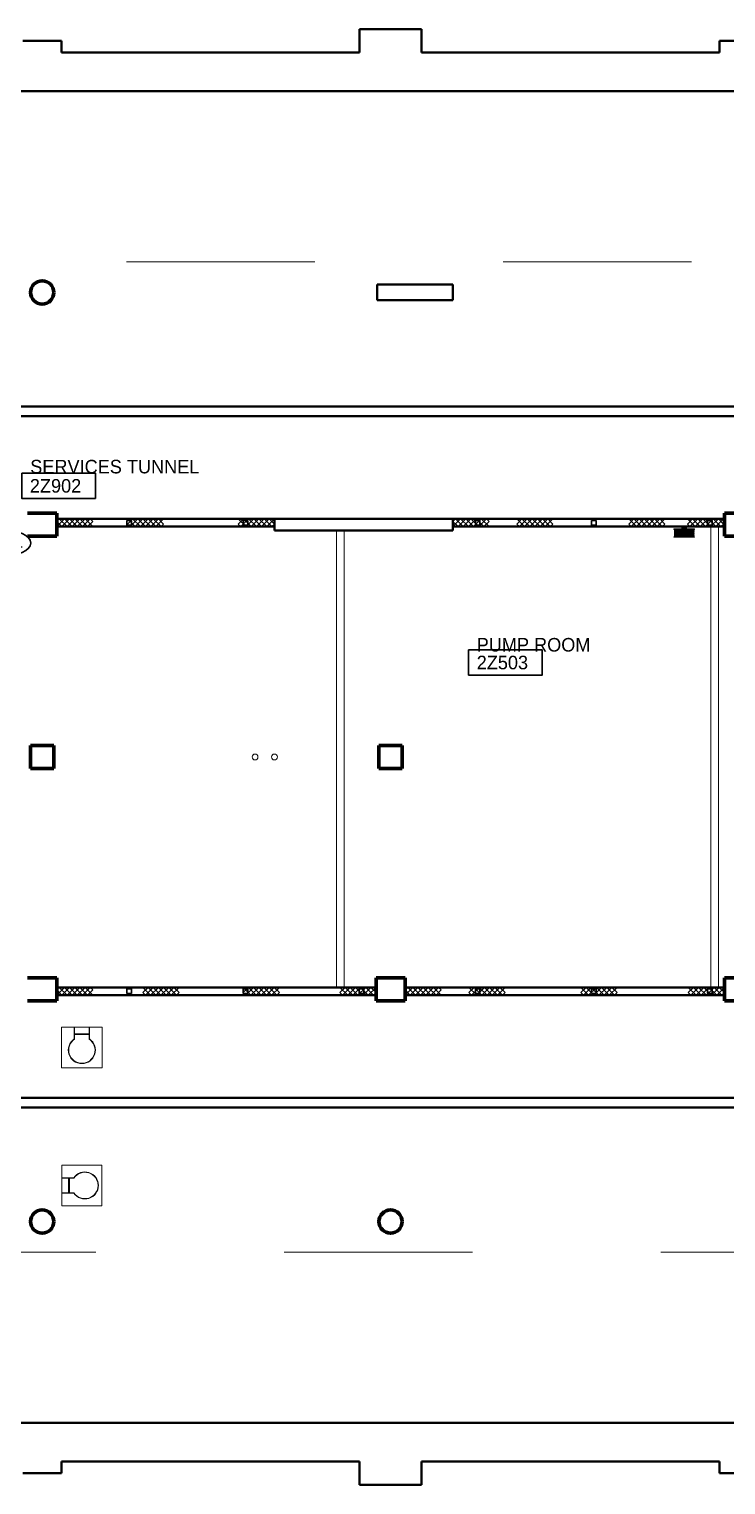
# Model space of a CAD drawing. Header units: metres. Extents: x 1807 to 3745, y 842 to 1968.
# Drawn here: x 3194.66 to 3212.66, y 1403.2 to 1440.8 of the extents above; entities that cross this region are included whole.
import ezdxf
from ezdxf.enums import TextEntityAlignment as Align

# ---------------------------------------------------------------- set-up
doc = ezdxf.new("R2010")
doc.units = ezdxf.units.M
doc.header["$MEASUREMENT"] = 0
doc.linetypes.add('DGN1', pattern=[7.299439, 0, -7.299439])
doc.linetypes.add('DGN2', pattern=[9.732586, 4.866293, -4.866293])
doc.layers.get('0').update_dxf_attribs({"lineweight": 0})
for name, color, linetype, lineweight in [('Level 1', 7, 'Continuous', 0), ('Level 31', 7, 'Continuous', 0), ('Level 33', 7, 'Continuous', 0), ('Primary Door', 7, 'Continuous', 0), ('TRIRIGA DOOR BOX', 7, 'Continuous', 0)]:
    doc.layers.add(name, color=color, linetype=linetype, lineweight=lineweight)
doc.styles.add('Style-CHAR_FAST_FONT', font='CHAR_FAST_FONT.shx', dxfattribs={"height": 0.2})

# ---------------------------------------------------------------- blocks, each defined once
blk = doc.blocks.new('AnonymusCell_140')
at = {"layer": 'Primary Door', "color": 7, "linetype": 'Continuous', "lineweight": 30}
blk.add_ellipse((0, 0), major_axis=(0.75, 0), ratio=0.466667, dxfattribs=at)
at = {"layer": 'Primary Door', "color": 7, "linetype": 'Continuous', "lineweight": 30, "style": 'Style-CHAR_FAST_FONT', "width": 0.799986}
blk.add_text('2Z503-D1', height=0.25, dxfattribs=at).set_placement((-0.643, 0.133), align=Align.TOP_LEFT)

msp = doc.modelspace()

# ---------------------------------------------------------------- linework, layer by layer
at = {"layer": 'Level 1', "color": 7, "linetype": 'Continuous', "lineweight": 40}
for p, q in [((3194.5, 1440.5), (3195.5, 1440.5)), ((3195.5, 1440.5), (3195.5, 1440.2)), ((3203.2, 1440.8), (3204.8, 1440.8)), ((3203.2, 1440.2), (3203.2, 1440.8)), ((3204.8, 1440.2), (3204.8, 1440.8)), ((3212.5, 1440.2), (3212.5, 1440.5)), ((3212.5, 1440.5), (3213.5, 1440.5)), ((3203.2, 1440.2), (3195.5, 1440.2)), ((3212.5, 1440.2), (3204.8, 1440.2)), ((3166.463, 1439.2), (3243.25, 1439.2)), ((3166.463, 1439.2), (3243.25, 1439.2)), ((3203.65, 1434.2), (3203.65, 1433.8)), ((3205.61, 1434.2), (3203.65, 1434.2)), ((3205.61, 1433.8), (3205.61, 1434.2)), ((3205.61, 1433.8), (3203.65, 1433.8)), ((3242.5, 1431.05), (3122.5, 1431.05)), ((3255.012, 1430.8), (3122.5, 1430.8)), ((3254.838, 1431.05), (3168.65, 1431.05)), ((3195.375, 1427.95), (3195.375, 1428.15)), ((3195.375, 1428.15), (3201, 1428.15)), ((3201, 1427.85), (3201, 1428.15)), ((3201, 1428.15), (3205.61, 1428.15)), ((3201, 1427.95), (3201, 1428.15)), ((3205.61, 1427.85), (3205.61, 1428.15)), ((3205.61, 1427.95), (3205.61, 1428.15)), ((3205.61, 1428.15), (3212.625, 1428.15)), ((3212.625, 1427.95), (3212.625, 1428.15)), ((3195.375, 1427.95), (3201, 1427.95)), ((3205.61, 1427.85), (3201, 1427.85)), ((3205.61, 1427.95), (3212.625, 1427.95)), ((3195.375, 1415.85), (3195.375, 1416.05)), ((3195.375, 1416.05), (3203.625, 1416.05)), ((3203.625, 1415.85), (3203.625, 1416.05)), ((3204.375, 1415.85), (3204.375, 1416.05)), ((3204.375, 1416.05), (3212.625, 1416.05)), ((3212.625, 1415.85), (3212.625, 1416.05)), ((3195.375, 1415.85), (3203.625, 1415.85)), ((3204.375, 1415.85), (3212.625, 1415.85)), ((3255.012, 1413.2), (3124.55, 1413.2)), ((3254.838, 1412.95), (3124.55, 1412.95)), ((3166.463, 1404.8), (3243.25, 1404.8)), ((3166.463, 1404.8), (3243.25, 1404.8)), ((3203.2, 1403.8), (3195.5, 1403.8)), ((3195.5, 1403.5), (3195.5, 1403.8)), ((3203.2, 1403.8), (3203.2, 1403.2)), ((3204.8, 1403.8), (3204.8, 1403.2)), ((3212.5, 1403.8), (3204.8, 1403.8)), ((3212.5, 1403.8), (3212.5, 1403.5)), ((3194.5, 1403.5), (3195.5, 1403.5)), ((3212.5, 1403.5), (3213.5, 1403.5)), ((3203.2, 1403.2), (3204.8, 1403.2))]:
    msp.add_line(p, q, dxfattribs=at)
at = {"layer": 'Level 1', "color": 7, "linetype": 'Continuous', "lineweight": 13}
for p, q in [((2672.7, 1439.2), (3243.25, 1439.2)), ((3211.321, 1427.88), (3211.321, 1427.894)), ((3211.321, 1427.894), (3211.851, 1427.894)), ((3211.851, 1427.88), (3211.321, 1427.88)), ((3211.321, 1427.675), (3211.321, 1427.69)), ((3211.321, 1427.69), (3211.851, 1427.69)), ((3211.851, 1427.894), (3211.851, 1427.88)), ((3211.851, 1427.69), (3211.851, 1427.675)), ((3211.851, 1427.675), (3211.321, 1427.675)), ((2672.7, 1404.8), (3243.25, 1404.8))]:
    msp.add_line(p, q, dxfattribs=at)
at = {"layer": 'Level 1', "color": 7, "linetype": 'DGN2', "lineweight": 0}
for p, q in [((3250.705, 1434.79), (3094.195, 1434.79)), ((3195.5, 1413.975), (3195.5, 1415.025)), ((3195.5, 1415.025), (3196.55, 1415.025)), ((3196.55, 1415.025), (3196.55, 1413.975)), ((3196.55, 1413.975), (3195.5, 1413.975)), ((3195.509, 1410.409), (3195.509, 1411.459)), ((3195.509, 1411.459), (3196.541, 1411.459)), ((3196.541, 1411.459), (3196.541, 1410.409)), ((3196.541, 1410.409), (3195.509, 1410.409)), ((3094.195, 1409.21), (3250.705, 1409.21))]:
    msp.add_line(p, q, dxfattribs=at)
at = {"layer": 'Level 1', "color": 7, "linetype": 'Continuous', "lineweight": 70}
for p, q in [((3195.375, 1428.3), (3194.625, 1428.3)), ((3195.375, 1427.7), (3195.375, 1428.3)), ((3212.625, 1427.7), (3212.625, 1428.3)), ((3213.375, 1428.3), (3212.625, 1428.3)), ((3195.375, 1427.7), (3194.625, 1427.7)), ((3213.375, 1427.7), (3212.625, 1427.7)), ((3195.3, 1422.3), (3194.7, 1422.3)), ((3194.7, 1421.7), (3194.7, 1422.3)), ((3195.3, 1421.7), (3195.3, 1422.3)), ((3204.3, 1422.3), (3203.7, 1422.3)), ((3203.7, 1421.7), (3203.7, 1422.3)), ((3204.3, 1421.7), (3204.3, 1422.3)), ((3195.3, 1421.7), (3194.7, 1421.7)), ((3204.3, 1421.7), (3203.7, 1421.7)), ((3195.375, 1416.3), (3194.625, 1416.3)), ((3195.375, 1415.7), (3195.375, 1416.3)), ((3204.375, 1416.3), (3203.625, 1416.3)), ((3203.625, 1415.7), (3203.625, 1416.3)), ((3204.375, 1415.7), (3204.375, 1416.3)), ((3213.375, 1416.3), (3212.625, 1416.3)), ((3212.625, 1415.7), (3212.625, 1416.3)), ((3195.375, 1415.7), (3194.625, 1415.7)), ((3204.375, 1415.7), (3203.625, 1415.7)), ((3213.375, 1415.7), (3212.625, 1415.7))]:
    msp.add_line(p, q, dxfattribs=at)
at = {"layer": 'Level 1', "color": 7, "linetype": 'Continuous', "lineweight": 0}
for p, q in [((3195.375, 1428.15), (3212.625, 1428.15)), ((3195.375, 1427.95), (3195.575, 1428.15)), ((3195.442, 1428.15), (3195.375, 1428.083)), ((3195.375, 1428.083), (3195.508, 1427.95)), ((3195.642, 1427.95), (3195.442, 1428.15)), ((3195.508, 1427.95), (3195.708, 1428.15)), ((3195.575, 1428.15), (3195.775, 1427.95)), ((3195.842, 1428.15), (3195.642, 1427.95)), ((3195.708, 1428.15), (3195.908, 1427.95)), ((3195.775, 1427.95), (3195.975, 1428.15)), ((3196.042, 1427.95), (3195.842, 1428.15)), ((3195.908, 1427.95), (3196.108, 1428.15)), ((3195.975, 1428.15), (3196.175, 1427.95)), ((3196.242, 1428.15), (3196.042, 1427.95)), ((3196.108, 1428.15), (3196.308, 1427.95)), ((3196.175, 1427.95), (3196.308, 1428.083)), ((3196.308, 1428.083), (3196.242, 1428.15)), ((3197.336, 1428.15), (3197.203, 1428.017)), ((3197.403, 1427.95), (3197.203, 1428.15)), ((3197.27, 1427.95), (3197.47, 1428.15)), ((3197.536, 1427.95), (3197.336, 1428.15)), ((3197.603, 1428.15), (3197.403, 1427.95)), ((3197.47, 1428.15), (3197.67, 1427.95)), ((3197.736, 1428.15), (3197.536, 1427.95)), ((3197.803, 1427.95), (3197.603, 1428.15)), ((3197.67, 1427.95), (3197.87, 1428.15)), ((3197.936, 1427.95), (3197.736, 1428.15)), ((3198.003, 1428.15), (3197.803, 1427.95)), ((3197.87, 1428.15), (3198.07, 1427.95)), ((3198.136, 1428.15), (3197.936, 1427.95)), ((3198.136, 1428.017), (3198.003, 1428.15)), ((3200.2, 1428.15), (3200.067, 1428.017)), ((3200.267, 1427.95), (3200.067, 1428.15)), ((3200.133, 1427.95), (3200.333, 1428.15)), ((3200.4, 1427.95), (3200.2, 1428.15)), ((3200.467, 1428.15), (3200.267, 1427.95)), ((3200.333, 1428.15), (3200.533, 1427.95)), ((3200.6, 1428.15), (3200.4, 1427.95)), ((3200.667, 1427.95), (3200.467, 1428.15)), ((3200.533, 1427.95), (3200.733, 1428.15)), ((3200.8, 1427.95), (3200.6, 1428.15)), ((3200.867, 1428.15), (3200.667, 1427.95)), ((3200.733, 1428.15), (3200.933, 1427.95)), ((3201, 1428.15), (3200.8, 1427.95)), ((3201, 1428.017), (3200.867, 1428.15)), ((3205.61, 1427.95), (3205.81, 1428.15)), ((3205.677, 1428.15), (3205.61, 1428.083)), ((3205.61, 1428.083), (3205.743, 1427.95)), ((3205.877, 1427.95), (3205.677, 1428.15)), ((3205.743, 1427.95), (3205.943, 1428.15)), ((3205.81, 1428.15), (3206.01, 1427.95)), ((3206.077, 1428.15), (3205.877, 1427.95)), ((3205.943, 1428.15), (3206.143, 1427.95)), ((3206.01, 1427.95), (3206.21, 1428.15)), ((3206.277, 1427.95), (3206.077, 1428.15)), ((3206.143, 1427.95), (3206.343, 1428.15)), ((3206.21, 1428.15), (3206.41, 1427.95)), ((3206.477, 1428.15), (3206.277, 1427.95)), ((3206.343, 1428.15), (3206.543, 1427.95)), ((3206.41, 1427.95), (3206.543, 1428.083)), ((3206.543, 1428.083), (3206.477, 1428.15)), ((3207.394, 1428.15), (3207.261, 1428.017)), ((3207.461, 1427.95), (3207.261, 1428.15)), ((3207.327, 1427.95), (3207.527, 1428.15)), ((3207.594, 1427.95), (3207.394, 1428.15)), ((3207.661, 1428.15), (3207.461, 1427.95)), ((3207.527, 1428.15), (3207.727, 1427.95)), ((3207.794, 1428.15), (3207.594, 1427.95)), ((3207.861, 1427.95), (3207.661, 1428.15)), ((3207.727, 1427.95), (3207.927, 1428.15)), ((3207.994, 1427.95), (3207.794, 1428.15)), ((3208.061, 1428.15), (3207.861, 1427.95)), ((3207.927, 1428.15), (3208.127, 1427.95)), ((3208.194, 1428.15), (3207.994, 1427.95)), ((3208.194, 1428.017), (3208.061, 1428.15)), ((3210.285, 1428.15), (3210.152, 1428.017)), ((3210.352, 1427.95), (3210.152, 1428.15)), ((3210.218, 1427.95), (3210.418, 1428.15)), ((3210.485, 1427.95), (3210.285, 1428.15)), ((3210.552, 1428.15), (3210.352, 1427.95)), ((3210.418, 1428.15), (3210.618, 1427.95)), ((3210.685, 1428.15), (3210.485, 1427.95)), ((3210.752, 1427.95), (3210.552, 1428.15)), ((3210.618, 1427.95), (3210.818, 1428.15)), ((3210.885, 1427.95), (3210.685, 1428.15)), ((3210.952, 1428.15), (3210.752, 1427.95)), ((3210.818, 1428.15), (3211.018, 1427.95)), ((3211.085, 1428.15), (3210.885, 1427.95)), ((3211.085, 1428.017), (3210.952, 1428.15)), ((3211.802, 1428.15), (3211.669, 1428.017)), ((3211.869, 1427.95), (3211.669, 1428.15)), ((3211.735, 1427.95), (3211.935, 1428.15)), ((3212.002, 1427.95), (3211.802, 1428.15)), ((3212.069, 1428.15), (3211.869, 1427.95)), ((3211.935, 1428.15), (3212.135, 1427.95)), ((3212.202, 1428.15), (3212.002, 1427.95)), ((3212.269, 1427.95), (3212.069, 1428.15)), ((3212.135, 1427.95), (3212.335, 1428.15)), ((3212.402, 1427.95), (3212.202, 1428.15)), ((3212.469, 1428.15), (3212.269, 1427.95)), ((3212.335, 1428.15), (3212.535, 1427.95)), ((3212.602, 1428.15), (3212.402, 1427.95)), ((3212.602, 1428.017), (3212.469, 1428.15)), ((3195.375, 1427.95), (3201, 1427.95)), ((3197.203, 1428.017), (3197.27, 1427.95)), ((3198.07, 1427.95), (3198.136, 1428.017)), ((3200.067, 1428.017), (3200.133, 1427.95)), ((3200.933, 1427.95), (3201, 1428.017)), ((3202.6, 1427.85), (3202.6, 1416.05)), ((3202.8, 1427.85), (3202.8, 1416.05)), ((3212.625, 1427.95), (3205.61, 1427.95)), ((3207.261, 1428.017), (3207.327, 1427.95)), ((3208.127, 1427.95), (3208.194, 1428.017)), ((3210.152, 1428.017), (3210.218, 1427.95)), ((3211.018, 1427.95), (3211.085, 1428.017)), ((3211.831, 1427.876), (3211.341, 1427.876)), ((3211.831, 1427.858), (3211.341, 1427.858)), ((3211.831, 1427.839), (3211.341, 1427.839)), ((3211.831, 1427.821), (3211.341, 1427.821)), ((3211.828, 1427.802), (3211.341, 1427.802)), ((3211.828, 1427.802), (3211.341, 1427.802)), ((3211.831, 1427.784), (3211.341, 1427.784)), ((3211.831, 1427.765), (3211.341, 1427.765)), ((3211.831, 1427.747), (3211.341, 1427.747)), ((3211.831, 1427.728), (3211.341, 1427.728)), ((3211.831, 1427.709), (3211.341, 1427.709)), ((3211.831, 1427.691), (3211.341, 1427.691)), ((3211.669, 1428.017), (3211.735, 1427.95)), ((3212.275, 1416.05), (3212.275, 1427.95)), ((3212.475, 1416.05), (3212.475, 1427.95)), ((3212.535, 1427.95), (3212.602, 1428.017)), ((3195.375, 1416.05), (3202.6, 1416.05)), ((3195.375, 1415.85), (3195.575, 1416.05)), ((3195.442, 1416.05), (3195.375, 1415.983)), ((3195.642, 1415.85), (3195.442, 1416.05)), ((3195.508, 1415.85), (3195.708, 1416.05)), ((3195.575, 1416.05), (3195.775, 1415.85)), ((3195.842, 1416.05), (3195.642, 1415.85)), ((3195.708, 1416.05), (3195.908, 1415.85)), ((3195.775, 1415.85), (3195.975, 1416.05)), ((3196.042, 1415.85), (3195.842, 1416.05)), ((3195.908, 1415.85), (3196.108, 1416.05)), ((3195.975, 1416.05), (3196.175, 1415.85)), ((3196.242, 1416.05), (3196.042, 1415.85)), ((3196.108, 1416.05), (3196.308, 1415.85)), ((3196.308, 1415.983), (3196.242, 1416.05)), ((3197.735, 1416.05), (3197.602, 1415.917)), ((3197.802, 1415.85), (3197.602, 1416.05)), ((3197.668, 1415.85), (3197.868, 1416.05)), ((3197.935, 1415.85), (3197.735, 1416.05)), ((3198.002, 1416.05), (3197.802, 1415.85)), ((3197.868, 1416.05), (3198.068, 1415.85)), ((3198.135, 1416.05), (3197.935, 1415.85)), ((3198.202, 1415.85), (3198.002, 1416.05)), ((3198.068, 1415.85), (3198.268, 1416.05)), ((3198.335, 1415.85), (3198.135, 1416.05)), ((3198.402, 1416.05), (3198.202, 1415.85)), ((3198.268, 1416.05), (3198.468, 1415.85)), ((3198.535, 1416.05), (3198.335, 1415.85)), ((3198.535, 1415.917), (3198.402, 1416.05)), ((3200.327, 1416.05), (3200.194, 1415.917)), ((3200.394, 1415.85), (3200.194, 1416.05)), ((3200.26, 1415.85), (3200.46, 1416.05)), ((3200.527, 1415.85), (3200.327, 1416.05)), ((3200.594, 1416.05), (3200.394, 1415.85)), ((3200.46, 1416.05), (3200.66, 1415.85)), ((3200.727, 1416.05), (3200.527, 1415.85)), ((3200.794, 1415.85), (3200.594, 1416.05)), ((3200.66, 1415.85), (3200.86, 1416.05)), ((3200.927, 1415.85), (3200.727, 1416.05)), ((3200.994, 1416.05), (3200.794, 1415.85)), ((3200.86, 1416.05), (3201.06, 1415.85)), ((3201.127, 1416.05), (3200.927, 1415.85)), ((3201.127, 1415.917), (3200.994, 1416.05)), ((3202.825, 1416.05), (3202.692, 1415.917)), ((3202.892, 1415.85), (3202.692, 1416.05)), ((3202.758, 1415.85), (3202.958, 1416.05)), ((3202.8, 1416.05), (3203.625, 1416.05)), ((3203.025, 1415.85), (3202.825, 1416.05)), ((3203.092, 1416.05), (3202.892, 1415.85)), ((3202.958, 1416.05), (3203.158, 1415.85)), ((3203.225, 1416.05), (3203.025, 1415.85)), ((3203.292, 1415.85), (3203.092, 1416.05)), ((3203.158, 1415.85), (3203.358, 1416.05)), ((3203.425, 1415.85), (3203.225, 1416.05)), ((3203.492, 1416.05), (3203.292, 1415.85)), ((3203.358, 1416.05), (3203.558, 1415.85)), ((3203.625, 1416.05), (3203.425, 1415.85)), ((3203.625, 1415.917), (3203.492, 1416.05)), ((3212.625, 1416.05), (3204.375, 1416.05)), ((3204.375, 1415.85), (3204.575, 1416.05)), ((3204.442, 1416.05), (3204.375, 1415.983)), ((3204.642, 1415.85), (3204.442, 1416.05)), ((3204.508, 1415.85), (3204.708, 1416.05)), ((3204.575, 1416.05), (3204.775, 1415.85)), ((3204.842, 1416.05), (3204.642, 1415.85)), ((3204.708, 1416.05), (3204.908, 1415.85)), ((3204.775, 1415.85), (3204.975, 1416.05)), ((3205.042, 1415.85), (3204.842, 1416.05)), ((3204.908, 1415.85), (3205.108, 1416.05)), ((3204.975, 1416.05), (3205.175, 1415.85)), ((3205.242, 1416.05), (3205.042, 1415.85)), ((3205.108, 1416.05), (3205.308, 1415.85)), ((3205.308, 1415.983), (3205.242, 1416.05)), ((3206.159, 1416.05), (3206.026, 1415.917)), ((3206.226, 1415.85), (3206.026, 1416.05)), ((3206.092, 1415.85), (3206.292, 1416.05)), ((3206.359, 1415.85), (3206.159, 1416.05)), ((3206.426, 1416.05), (3206.226, 1415.85)), ((3206.292, 1416.05), (3206.492, 1415.85)), ((3206.559, 1416.05), (3206.359, 1415.85)), ((3206.626, 1415.85), (3206.426, 1416.05)), ((3206.492, 1415.85), (3206.692, 1416.05)), ((3206.759, 1415.85), (3206.559, 1416.05)), ((3206.826, 1416.05), (3206.626, 1415.85)), ((3206.692, 1416.05), (3206.892, 1415.85)), ((3206.959, 1416.05), (3206.759, 1415.85)), ((3206.959, 1415.917), (3206.826, 1416.05)), ((3209.05, 1416.05), (3208.917, 1415.917)), ((3209.117, 1415.85), (3208.917, 1416.05)), ((3208.983, 1415.85), (3209.183, 1416.05)), ((3209.25, 1415.85), (3209.05, 1416.05)), ((3209.317, 1416.05), (3209.117, 1415.85)), ((3209.183, 1416.05), (3209.383, 1415.85)), ((3209.45, 1416.05), (3209.25, 1415.85)), ((3209.517, 1415.85), (3209.317, 1416.05)), ((3209.383, 1415.85), (3209.583, 1416.05)), ((3209.65, 1415.85), (3209.45, 1416.05)), ((3209.717, 1416.05), (3209.517, 1415.85)), ((3209.583, 1416.05), (3209.783, 1415.85)), ((3209.85, 1416.05), (3209.65, 1415.85)), ((3209.85, 1415.917), (3209.717, 1416.05)), ((3211.825, 1416.05), (3211.692, 1415.917)), ((3211.892, 1415.85), (3211.692, 1416.05)), ((3211.758, 1415.85), (3211.958, 1416.05)), ((3212.025, 1415.85), (3211.825, 1416.05)), ((3212.092, 1416.05), (3211.892, 1415.85)), ((3211.958, 1416.05), (3212.158, 1415.85)), ((3212.225, 1416.05), (3212.025, 1415.85)), ((3212.292, 1415.85), (3212.092, 1416.05)), ((3212.158, 1415.85), (3212.358, 1416.05)), ((3212.425, 1415.85), (3212.225, 1416.05)), ((3212.492, 1416.05), (3212.292, 1415.85)), ((3212.358, 1416.05), (3212.558, 1415.85)), ((3212.625, 1416.05), (3212.425, 1415.85)), ((3212.625, 1415.917), (3212.492, 1416.05)), ((3195.375, 1415.983), (3195.508, 1415.85)), ((3195.375, 1415.85), (3203.625, 1415.85)), ((3196.175, 1415.85), (3196.308, 1415.983)), ((3197.602, 1415.917), (3197.668, 1415.85)), ((3198.468, 1415.85), (3198.535, 1415.917)), ((3200.194, 1415.917), (3200.26, 1415.85)), ((3201.06, 1415.85), (3201.127, 1415.917)), ((3202.692, 1415.917), (3202.758, 1415.85)), ((3203.558, 1415.85), (3203.625, 1415.917)), ((3204.375, 1415.983), (3204.508, 1415.85)), ((3204.375, 1415.85), (3212.625, 1415.85)), ((3205.175, 1415.85), (3205.308, 1415.983)), ((3206.026, 1415.917), (3206.092, 1415.85)), ((3206.892, 1415.85), (3206.959, 1415.917)), ((3208.917, 1415.917), (3208.983, 1415.85)), ((3209.783, 1415.85), (3209.85, 1415.917)), ((3211.692, 1415.917), (3211.758, 1415.85)), ((3212.558, 1415.85), (3212.625, 1415.917)), ((3195.825, 1414.717), (3195.825, 1415.025)), ((3195.825, 1415.025), (3195.835, 1415.025)), ((3195.835, 1414.712), (3195.835, 1415.025)), ((3196.215, 1414.712), (3196.215, 1415.025)), ((3196.215, 1415.025), (3196.225, 1415.025)), ((3196.225, 1414.717), (3196.225, 1415.025)), ((3195.825, 1414.825), (3195.825, 1414.855)), ((3195.825, 1414.855), (3195.835, 1414.855)), ((3195.835, 1414.825), (3195.825, 1414.825)), ((3195.835, 1414.855), (3195.835, 1414.825)), ((3196.215, 1414.85), (3195.835, 1414.85)), ((3196.215, 1414.83), (3195.835, 1414.83)), ((3196.225, 1414.855), (3196.215, 1414.855)), ((3196.215, 1414.855), (3196.215, 1414.825)), ((3196.215, 1414.825), (3196.225, 1414.825)), ((3196.225, 1414.825), (3196.225, 1414.855)), ((3195.679, 1411.134), (3195.509, 1411.134)), ((3195.509, 1411.124), (3195.509, 1411.134)), ((3195.817, 1411.134), (3195.509, 1411.134)), ((3195.509, 1411.124), (3195.509, 1411.134)), ((3195.679, 1411.124), (3195.509, 1411.124)), ((3195.822, 1411.124), (3195.509, 1411.124)), ((3195.709, 1411.134), (3195.679, 1411.134)), ((3195.679, 1411.134), (3195.679, 1411.124)), ((3195.709, 1411.134), (3195.679, 1411.134)), ((3195.679, 1411.134), (3195.679, 1411.124)), ((3195.679, 1411.124), (3195.709, 1411.124)), ((3195.679, 1411.124), (3195.709, 1411.124)), ((3195.684, 1411.124), (3195.684, 1410.744)), ((3195.684, 1411.124), (3195.684, 1410.744)), ((3195.704, 1411.124), (3195.704, 1410.744)), ((3195.704, 1411.124), (3195.704, 1410.744)), ((3195.709, 1411.124), (3195.709, 1411.134)), ((3195.709, 1411.124), (3195.709, 1411.134)), ((3195.679, 1410.744), (3195.509, 1410.744)), ((3195.509, 1410.734), (3195.509, 1410.744)), ((3195.822, 1410.744), (3195.509, 1410.744)), ((3195.509, 1410.734), (3195.509, 1410.744)), ((3195.679, 1410.734), (3195.509, 1410.734)), ((3195.817, 1410.734), (3195.509, 1410.734)), ((3195.679, 1410.734), (3195.679, 1410.744)), ((3195.679, 1410.744), (3195.709, 1410.744)), ((3195.679, 1410.734), (3195.679, 1410.744)), ((3195.679, 1410.744), (3195.709, 1410.744)), ((3195.709, 1410.734), (3195.679, 1410.734)), ((3195.709, 1410.734), (3195.679, 1410.734)), ((3195.709, 1410.744), (3195.709, 1410.734)), ((3195.709, 1410.744), (3195.709, 1410.734))]:
    msp.add_line(p, q, dxfattribs=at)
at = {"layer": 'Level 1', "color": 7, "linetype": 'Continuous', "lineweight": 30}
for p, q in [((3197.31, 1428.11), (3197.19, 1428.11)), ((3197.19, 1428.11), (3197.19, 1427.99)), ((3197.31, 1427.99), (3197.31, 1428.11)), ((3200.31, 1428.11), (3200.19, 1428.11)), ((3200.19, 1428.11), (3200.19, 1427.99)), ((3200.31, 1427.99), (3200.31, 1428.11)), ((3206.31, 1428.11), (3206.19, 1428.11)), ((3206.19, 1428.11), (3206.19, 1427.99)), ((3206.31, 1427.99), (3206.31, 1428.11)), ((3209.31, 1428.11), (3209.19, 1428.11)), ((3209.19, 1428.11), (3209.19, 1427.99)), ((3209.31, 1427.99), (3209.31, 1428.11)), ((3212.31, 1428.11), (3212.19, 1428.11)), ((3212.19, 1428.11), (3212.19, 1427.99)), ((3212.31, 1427.99), (3212.31, 1428.11)), ((3197.19, 1427.99), (3197.31, 1427.99)), ((3200.19, 1427.99), (3200.31, 1427.99)), ((3206.19, 1427.99), (3206.31, 1427.99)), ((3209.19, 1427.99), (3209.31, 1427.99)), ((3211.534, 1427.901), (3211.534, 1427.93)), ((3211.534, 1427.93), (3211.637, 1427.93)), ((3211.637, 1427.901), (3211.534, 1427.901)), ((3211.637, 1427.93), (3211.637, 1427.901)), ((3212.19, 1427.99), (3212.31, 1427.99)), ((3197.31, 1416.01), (3197.19, 1416.01)), ((3197.19, 1416.01), (3197.19, 1415.89)), ((3197.19, 1415.89), (3197.31, 1415.89)), ((3197.31, 1415.89), (3197.31, 1416.01)), ((3200.31, 1416.01), (3200.19, 1416.01)), ((3200.19, 1416.01), (3200.19, 1415.89)), ((3200.19, 1415.89), (3200.31, 1415.89)), ((3200.31, 1415.89), (3200.31, 1416.01)), ((3203.31, 1416.01), (3203.19, 1416.01)), ((3203.19, 1416.01), (3203.19, 1415.89)), ((3203.19, 1415.89), (3203.31, 1415.89)), ((3203.31, 1415.89), (3203.31, 1416.01)), ((3206.31, 1416.01), (3206.19, 1416.01)), ((3206.19, 1416.01), (3206.19, 1415.89)), ((3206.19, 1415.89), (3206.31, 1415.89)), ((3206.31, 1415.89), (3206.31, 1416.01)), ((3209.31, 1416.01), (3209.19, 1416.01)), ((3209.19, 1416.01), (3209.19, 1415.89)), ((3209.19, 1415.89), (3209.31, 1415.89)), ((3209.31, 1415.89), (3209.31, 1416.01)), ((3212.31, 1416.01), (3212.19, 1416.01)), ((3212.19, 1416.01), (3212.19, 1415.89)), ((3212.19, 1415.89), (3212.31, 1415.89)), ((3212.31, 1415.89), (3212.31, 1416.01))]:
    msp.add_line(p, q, dxfattribs=at)
at = {"layer": 'Level 1', "color": 7, "linetype": 'DGN1', "lineweight": 0}
for p, q in [((3211.538, 1427.9), (3211.538, 1427.693)), ((3211.634, 1427.9), (3211.634, 1427.693))]:
    msp.add_line(p, q, dxfattribs=at)
at = {"layer": 'Level 1', "color": 7, "linetype": 'Continuous', "lineweight": 70}
for centre in [(3195, 1434), (3195, 1410), (3204, 1410)]:
    msp.add_circle(centre, 0.3, dxfattribs=at)
at = {"layer": 'Level 1', "color": 7, "linetype": 'Continuous', "lineweight": 13}
for centre in [(3200.5, 1422), (3201, 1422)]:
    msp.add_circle(centre, 0.075, dxfattribs=at)
at = {"layer": 'Level 1', "color": 7, "linetype": 'Continuous', "lineweight": 0}
for centre, radius, start, end in [((3196.025, 1414.43), 0.35, 124.8497, 55.1501), ((3196.025, 1414.43), 0.34, 123.9745, 56.0255), ((3196.104, 1410.934), 0.35, 214.8497, 145.1501), ((3196.104, 1410.934), 0.34, 213.9745, 146.0255)]:
    msp.add_arc(centre, radius, start, end, dxfattribs=at)
for centre, major_axis, ratio in [((3211.348, 1427.867), (-0.017, 0), 0.578813), ((3211.348, 1427.849), (-0.017, 0), 0.578813), ((3211.348, 1427.83), (-0.017, 0), 0.578813), ((3211.348, 1427.812), (-0.017, 0), 0.578813), ((3211.824, 1427.793), (0.017, 0), 0.578812), ((3211.824, 1427.774), (0.017, 0), 0.578812), ((3211.824, 1427.756), (0.017, 0), 0.578812), ((3211.824, 1427.737), (0.017, 0), 0.578812), ((3211.824, 1427.719), (0.017, 0), 0.578812), ((3211.824, 1427.7), (0.017, 0), 0.578812)]:
    msp.add_ellipse(centre, major_axis=major_axis, ratio=ratio, start_param=5.123349, end_param=7.619689, dxfattribs=at)
at = {"layer": 'Level 1', "color": 7, "linetype": 'Continuous', "lineweight": 0, "extrusion": (0, 0, -1)}
for centre, major_axis, ratio in [((3211.348, 1427.793), (0.017, 0), 0.578813), ((3211.348, 1427.774), (0.017, 0), 0.578813), ((3211.348, 1427.756), (0.017, 0), 0.578813), ((3211.348, 1427.737), (0.017, 0), 0.578813), ((3211.348, 1427.719), (0.017, 0), 0.578813), ((3211.348, 1427.7), (0.017, 0), 0.578813), ((3211.824, 1427.867), (-0.017, 0), 0.578812), ((3211.824, 1427.849), (-0.017, 0), 0.578812), ((3211.824, 1427.83), (-0.017, 0), 0.578812), ((3211.824, 1427.812), (-0.017, 0), 0.578812)]:
    msp.add_ellipse(centre, major_axis=major_axis, ratio=ratio, start_param=1.981756, end_param=4.478097, dxfattribs=at)
at = {"layer": 'TRIRIGA DOOR BOX', "color": 251, "linetype": 'Continuous', "lineweight": 30, "true_color": 0x555555}
for points in [[(3194.474, 1429.329), (3196.374, 1429.329), (3196.374, 1428.679), (3194.474, 1428.679)], [(3206.017, 1424.765), (3207.917, 1424.765), (3207.917, 1424.115), (3206.017, 1424.115)]]:
    msp.add_lwpolyline(points, close=True, dxfattribs=at)

# ---------------------------------------------------------------- block references
at = {"color": 7, "linetype": 'Continuous', "lineweight": 0}
msp.add_blockref('AnonymusCell_140', (3193.956, 1427.527), dxfattribs=at)

# ---------------------------------------------------------------- texts
at = {"layer": 'Level 31', "color": 7, "linetype": 'Continuous', "lineweight": 30, "style": 'Style-CHAR_FAST_FONT'}
for s, p in [('SERVICES TUNNEL', (3194.692, 1429.5)), ('PUMP ROOM', (3206.225, 1424.899))]:
    msp.add_text(s, height=0.35, dxfattribs=at).set_placement(p, align=Align.MIDDLE_LEFT)
at = {"layer": 'Level 33', "color": 7, "linetype": 'Continuous', "lineweight": 13, "style": 'Style-CHAR_FAST_FONT'}
for s, p in [('2Z902', (3194.682, 1429.004)), ('2Z503', (3206.225, 1424.44))]:
    msp.add_text(s, height=0.35, dxfattribs=at).set_placement(p, align=Align.MIDDLE_LEFT)

doc.saveas('drawing.dxf')
